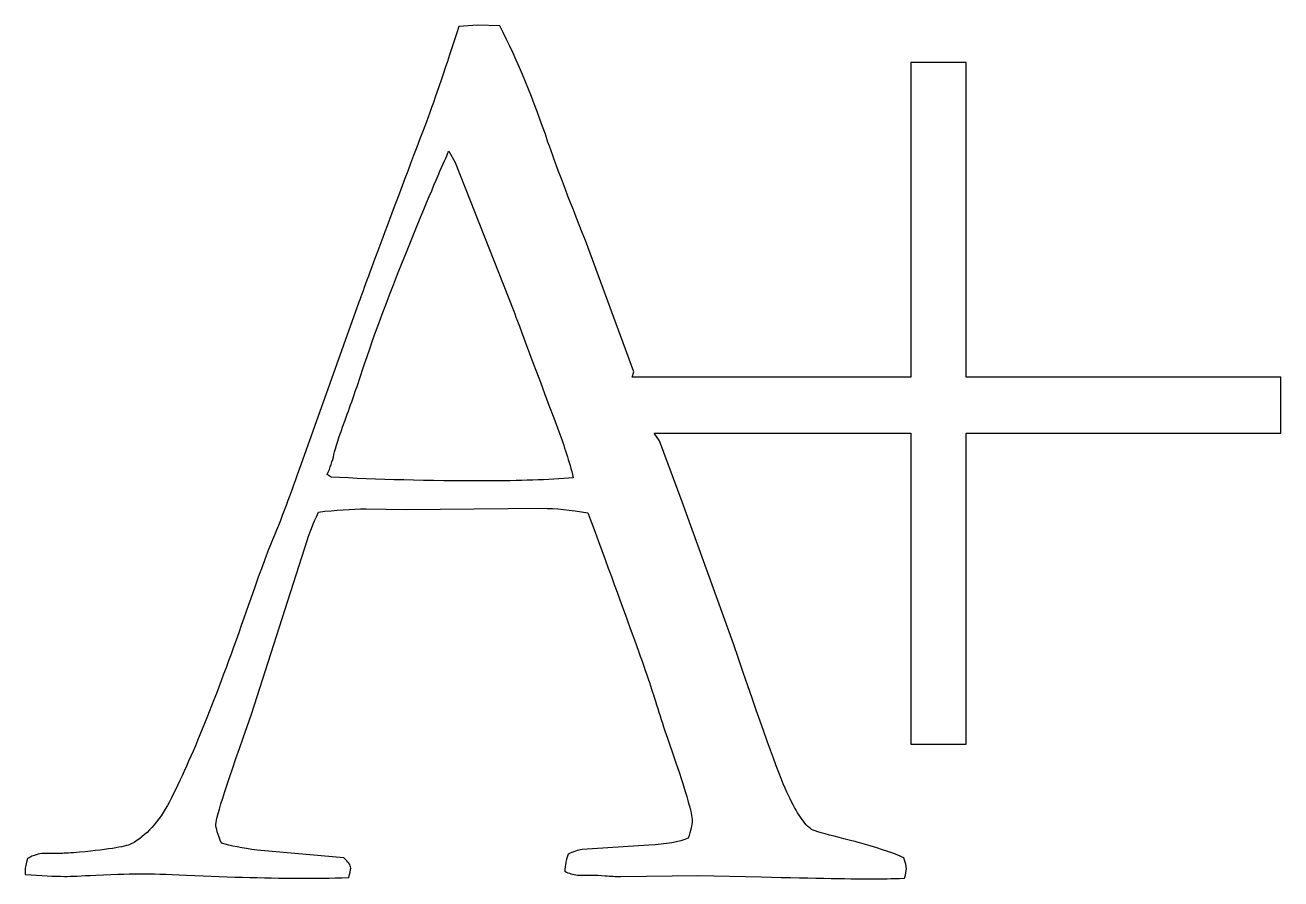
# Model space of a CAD drawing. Header units: centimetres. Extents: x -10.5 to 10.5, y -7.1 to 7.1.
import ezdxf

# ---------------------------------------------------------------- set-up
doc = ezdxf.new("R2010")
doc.units = ezdxf.units.CM
doc.header["$MEASUREMENT"] = 0
doc.layers.add('Camada 1', color=7, linetype='Continuous')

msp = doc.modelspace()

# ---------------------------------------------------------------- linework, layer by layer
at = {"layer": 'Camada 1'}
for points, knots in [([(0.10747, 0.18648), (0.10747, 0.18648), (0.48495, -0.83473), (0.48495, -0.83473), (0.48495, -0.83473), (0.48495, -0.83473), (1.34532, -3.20571), (1.34532, -3.20571), (1.34532, -3.20571), (1.79892, -4.55225), (2.09658, -5.37963), (2.23826, -5.68827), (2.23826, -5.68827), (2.37994, -5.99648), (2.51107, -6.2005), (2.63159, -6.29946), (2.63159, -6.29946), (2.66702, -6.32796), (2.80016, -6.37032), (3.03061, -6.42731), (3.03061, -6.42731), (3.26067, -6.48393), (3.42193, -6.52626), (3.51435, -6.55476), (3.51435, -6.55476), (3.84011, -6.64678), (4.06728, -6.72497), (4.19475, -6.78847), (4.19475, -6.78847), (4.22285, -6.86665), (4.23711, -6.9269), (4.23711, -6.96926), (4.23711, -6.96926), (4.23711, -7.00508), (4.22653, -7.05803), (4.20533, -7.12888), (4.20533, -7.12888), (3.97856, -7.13579), (3.81893, -7.13944), (3.72691, -7.13944), (3.72691, -7.13944), (3.36533, -7.13944), (2.72729, -7.12888), (1.81318, -7.10769), (1.81318, -7.10769), (1.81318, -7.10769), (0.75003, -7.08367), (0.75003, -7.08367), (0.75003, -7.08367), (0.75003, -7.08367), (-0.53667, -7.09957), (-0.53667, -7.09957), (-0.53667, -7.09957), (-0.62176, -7.09957), (-0.70852, -7.0955), (-0.79728, -7.08777), (-0.79728, -7.08777), (-0.88602, -7.07962), (-0.96177, -7.07555), (-1.02569, -7.07555), (-1.02569, -7.07555), (-1.02569, -7.07555), (-1.25981, -7.07554), (-1.25981, -7.07554), (-1.25981, -7.07554), (-1.33757, -7.06861), (-1.40843, -7.04744), (-1.47238, -7.01204), (-1.47238, -7.01204), (-1.47238, -6.91269), (-1.45447, -6.81699), (-1.41904, -6.72497), (-1.41904, -6.72497), (-1.33395, -6.68221), (-1.25616, -6.65737), (-1.18533, -6.65046), (-1.18533, -6.65046), (-1.18533, -6.65046), (-0.06924, -6.57595), (-0.06924, -6.57595), (-0.06924, -6.57595), (0.22109, -6.56172), (0.44096, -6.52261), (0.58997, -6.45869), (0.58997, -6.45869), (0.63233, -6.33082), (0.6535, -6.23514), (0.6535, -6.17122), (0.6535, -6.17122), (0.6535, -6.04337), (0.56145, -5.71315), (0.37704, -5.18014), (0.37704, -5.18014), (0.24999, -4.82549), (0.13841, -4.48794), (0.04274, -4.16832), (0.04274, -4.16832), (-0.05296, -3.8491), (-0.43002, -2.79815), (-1.08801, -1.01552), (-1.08801, -1.01552), (-1.37873, -0.96586), (-1.63403, -0.94104), (-1.85311, -0.94104), (-1.85311, -0.94104), (-1.85311, -0.94104), (-4.12863, -0.96221), (-4.12863, -0.96221), (-4.12863, -0.96221), (-4.12863, -0.96221), (-4.79842, -0.95163), (-4.79842, -0.95163), (-4.79842, -0.95163), (-5.03948, -0.95163), (-5.30536, -0.96957), (-5.5959, -1.00457), (-5.5959, -1.00457), (-5.68832, -1.21753), (-5.74859, -1.36983), (-5.77688, -1.46182), (-5.77688, -1.46182), (-5.77688, -1.46182), (-6.7138, -4.38578), (-6.7138, -4.38578), (-6.7138, -4.38578), (-7.11081, -5.49859), (-7.30911, -6.11179), (-7.30911, -6.225), (-7.30911, -6.225), (-7.30911, -6.28892), (-7.27733, -6.39521), (-7.21341, -6.54422), (-7.21341, -6.54422), (-7.06458, -6.58658), (-6.86628, -6.62566), (-6.6181, -6.66109), (-6.6181, -6.66109), (-6.6181, -6.66109), (-5.17202, -6.78851), (-5.17202, -6.78851), (-5.17202, -6.78851), (-5.09426, -6.85243), (-5.05515, -6.90945), (-5.05515, -6.95872), (-5.05515, -6.95872), (-5.05515, -6.99415), (-5.06573, -7.04749), (-5.08711, -7.11834), (-5.08711, -7.11834), (-5.40593, -7.12527), (-5.65046, -7.12892), (-5.82064, -7.12892), (-5.82064, -7.12892), (-6.38785, -7.12892), (-7.04706, -7.1114), (-7.79832, -7.07555), (-7.79832, -7.07555), (-8.14564, -7.06171), (-8.39363, -7.05438), (-8.54243, -7.05438), (-8.54243, -7.05438), (-8.69126, -7.05438), (-8.95023, -7.06168), (-9.31872, -7.07555), (-9.31872, -7.07555), (-9.55978, -7.08981), (-9.73324, -7.09711), (-9.8395, -7.09711), (-9.8395, -7.09711), (-10.00971, -7.09711), (-10.22958, -7.08613), (-10.49874, -7.06494), (-10.49874, -7.06494), (-10.49874, -7.06494), (-10.49874, -7.00144), (-10.49874, -7.00144), (-10.49874, -7.00144), (-10.49874, -6.95175), (-10.48448, -6.88418), (-10.45619, -6.79909), (-10.45619, -6.79909), (-10.35684, -6.74247), (-10.26847, -6.7144), (-10.19071, -6.7144), (-10.19071, -6.7144), (-10.19071, -6.7144), (-9.94622, -6.71441), (-9.94622, -6.71441), (-9.94622, -6.71441), (-9.89656, -6.71441), (-9.81165, -6.71073), (-9.69111, -6.70343), (-9.69111, -6.70343), (-9.14549, -6.65416), (-8.82322, -6.60448), (-8.72385, -6.55481), (-8.72385, -6.55481), (-8.47609, -6.42003), (-8.26334, -6.1863), (-8.0862, -5.85284), (-8.0862, -5.85284), (-7.71769, -5.1301), (-7.3028, -4.10603), (-6.84208, -2.78026), (-6.84208, -2.78026), (-6.62221, -2.14955), (-6.48397, -1.76677), (-6.42716, -1.63202), (-6.42716, -1.63202), (-6.25002, -1.20694), (-6.07984, -0.76027), (-5.91675, -0.29241), (-5.91675, -0.29241), (-5.91675, -0.29241), (-4.91713, 2.50368), (-4.91713, 2.50368), (-4.91713, 2.50368), (-4.76118, 2.94344), (-4.38534, 3.94997), (-3.78966, 5.52332), (-3.78966, 5.52332), (-3.64083, 5.92033), (-3.46004, 6.4519), (-3.24729, 7.11823), (-3.24729, 7.11823), (-3.24729, 7.11823), (-2.93455, 7.13946), (-2.93455, 7.13946), (-2.93455, 7.13946), (-2.93455, 7.13946), (-2.56239, 7.12888), (-2.56239, 7.12888), (-2.56239, 7.12888), (-2.25822, 6.52645), (-1.98909, 5.87761), (-1.75578, 5.18337), (-1.75578, 5.18337), (-1.62833, 4.81446), (-1.41944, 4.26519), (-1.12911, 3.53512), (-1.12911, 3.53512), (-1.12911, 3.53512), (-0.31925, 1.34207), (-0.31925, 1.34207), (-0.31925, 1.34207), (-0.31925, 1.34207), (-0.34775, 1.25044), (-0.34775, 1.25044), (-0.34775, 1.25044), (-0.34775, 1.25044), (4.31078, 1.25045), (4.31078, 1.25045), (4.31078, 1.25045), (4.31078, 1.25045), (4.31078, 6.51322), (4.31078, 6.51322), (4.31078, 6.51322), (4.31078, 6.51322), (5.23589, 6.51322), (5.23589, 6.51322), (5.23589, 6.51322), (5.23589, 6.51322), (5.23589, 1.25045), (5.23589, 1.25045), (5.23589, 1.25045), (5.23589, 1.25045), (10.49867, 1.25045), (10.49867, 1.25045), (10.49867, 1.25045), (10.49867, 1.25045), (10.49867, 0.31475), (10.49867, 0.31475), (10.49867, 0.31475), (10.49867, 0.31475), (5.23589, 0.31475), (5.23589, 0.31475), (5.23589, 0.31475), (5.23589, 0.31475), (5.23589, -4.8845), (5.23589, -4.8845), (5.23589, -4.8845), (5.23589, -4.8845), (4.31078, -4.8845), (4.31078, -4.8845), (4.31078, -4.8845), (4.31078, -4.8845), (4.31078, 0.31475), (4.31078, 0.31475), (4.31078, 0.31475), (4.31078, 0.31475), (0.01913, 0.31475), (0.01913, 0.31475), (0.01913, 0.31475), (0.01913, 0.31475), (0.10747, 0.18648), (0.10747, 0.18648)], [0, 0, 0, 0, 0.01333333, 0.01333333, 0.01333333, 0.01333333, 0.02666667, 0.02666667, 0.02666667, 0.02666667, 0.04, 0.04, 0.04, 0.04, 0.05333333, 0.05333333, 0.05333333, 0.05333333, 0.06666667, 0.06666667, 0.06666667, 0.06666667, 0.08, 0.08, 0.08, 0.08, 0.09333333, 0.09333333, 0.09333333, 0.09333333, 0.10666667, 0.10666667, 0.10666667, 0.10666667, 0.12, 0.12, 0.12, 0.12, 0.13333333, 0.13333333, 0.13333333, 0.13333333, 0.14666667, 0.14666667, 0.14666667, 0.14666667, 0.16, 0.16, 0.16, 0.16, 0.17333333, 0.17333333, 0.17333333, 0.17333333, 0.18666667, 0.18666667, 0.18666667, 0.18666667, 0.2, 0.2, 0.2, 0.2, 0.21333333, 0.21333333, 0.21333333, 0.21333333, 0.22666667, 0.22666667, 0.22666667, 0.22666667, 0.24, 0.24, 0.24, 0.24, 0.25333333, 0.25333333, 0.25333333, 0.25333333, 0.26666667, 0.26666667, 0.26666667, 0.26666667, 0.28, 0.28, 0.28, 0.28, 0.29333333, 0.29333333, 0.29333333, 0.29333333, 0.30666667, 0.30666667, 0.30666667, 0.30666667, 0.32, 0.32, 0.32, 0.32, 0.33333333, 0.33333333, 0.33333333, 0.33333333, 0.34666667, 0.34666667, 0.34666667, 0.34666667, 0.36, 0.36, 0.36, 0.36, 0.37333333, 0.37333333, 0.37333333, 0.37333333, 0.38666667, 0.38666667, 0.38666667, 0.38666667, 0.4, 0.4, 0.4, 0.4, 0.41333333, 0.41333333, 0.41333333, 0.41333333, 0.42666667, 0.42666667, 0.42666667, 0.42666667, 0.44, 0.44, 0.44, 0.44, 0.45333333, 0.45333333, 0.45333333, 0.45333333, 0.46666667, 0.46666667, 0.46666667, 0.46666667, 0.48, 0.48, 0.48, 0.48, 0.49333333, 0.49333333, 0.49333333, 0.49333333, 0.50666667, 0.50666667, 0.50666667, 0.50666667, 0.52, 0.52, 0.52, 0.52, 0.53333333, 0.53333333, 0.53333333, 0.53333333, 0.54666667, 0.54666667, 0.54666667, 0.54666667, 0.56, 0.56, 0.56, 0.56, 0.57333333, 0.57333333, 0.57333333, 0.57333333, 0.58666667, 0.58666667, 0.58666667, 0.58666667, 0.6, 0.6, 0.6, 0.6, 0.61333333, 0.61333333, 0.61333333, 0.61333333, 0.62666667, 0.62666667, 0.62666667, 0.62666667, 0.64, 0.64, 0.64, 0.64, 0.65333333, 0.65333333, 0.65333333, 0.65333333, 0.66666667, 0.66666667, 0.66666667, 0.66666667, 0.68, 0.68, 0.68, 0.68, 0.69333333, 0.69333333, 0.69333333, 0.69333333, 0.70666667, 0.70666667, 0.70666667, 0.70666667, 0.72, 0.72, 0.72, 0.72, 0.73333333, 0.73333333, 0.73333333, 0.73333333, 0.74666667, 0.74666667, 0.74666667, 0.74666667, 0.76, 0.76, 0.76, 0.76, 0.77333333, 0.77333333, 0.77333333, 0.77333333, 0.78666667, 0.78666667, 0.78666667, 0.78666667, 0.8, 0.8, 0.8, 0.8, 0.81333333, 0.81333333, 0.81333333, 0.81333333, 0.82666667, 0.82666667, 0.82666667, 0.82666667, 0.84, 0.84, 0.84, 0.84, 0.85333333, 0.85333333, 0.85333333, 0.85333333, 0.86666667, 0.86666667, 0.86666667, 0.86666667, 0.88, 0.88, 0.88, 0.88, 0.89333333, 0.89333333, 0.89333333, 0.89333333, 0.90666667, 0.90666667, 0.90666667, 0.90666667, 0.92, 0.92, 0.92, 0.92, 0.93333333, 0.93333333, 0.93333333, 0.93333333, 0.94666667, 0.94666667, 0.94666667, 0.94666667, 0.96, 0.96, 0.96, 0.96, 0.97333333, 0.97333333, 0.97333333, 0.97333333, 1, 1, 1, 1]), ([(-5.38289, -0.41979), (-4.62451, -0.46255), (-3.75988, -0.48371), (-2.78876, -0.48371), (-2.78876, -0.48371), (-2.23581, -0.48371), (-1.75046, -0.46622), (-1.33228, -0.43037), (-1.33228, -0.43037), (-1.40314, -0.1543), (-1.48455, 0.10425), (-1.57657, 0.34531), (-1.57657, 0.34531), (-2.03628, 1.57824), (-2.29116, 2.25822), (-2.34085, 2.38567), (-2.34085, 2.38567), (-2.34085, 2.38567), (-3.30711, 4.84095), (-3.30711, 4.84095), (-3.30711, 4.84095), (-3.30711, 4.84095), (-3.41318, 5.03232), (-3.41318, 5.03232), (-3.41318, 5.03232), (-3.45594, 4.94723), (-3.61209, 4.58197), (-3.88165, 3.93742), (-3.88165, 3.93742), (-4.33605, 2.83233), (-4.66262, 1.97117), (-4.86132, 1.35509), (-4.86132, 1.35509), (-4.95355, 1.07863), (-5.04944, 0.80417), (-5.14879, 0.53136), (-5.14879, 0.53136), (-5.24814, 0.25855), (-5.31024, 0.06717), (-5.33508, -0.04276), (-5.33508, -0.04276), (-5.3599, -0.15269), (-5.39718, -0.26427), (-5.44684, -0.37743), (-5.44684, -0.37743), (-5.44684, -0.37743), (-5.38289, -0.41979), (-5.38289, -0.41979)], [0, 0, 0, 0, 0.07692308, 0.07692308, 0.07692308, 0.07692308, 0.15384615, 0.15384615, 0.15384615, 0.15384615, 0.23076923, 0.23076923, 0.23076923, 0.23076923, 0.30769231, 0.30769231, 0.30769231, 0.30769231, 0.38461538, 0.38461538, 0.38461538, 0.38461538, 0.46153846, 0.46153846, 0.46153846, 0.46153846, 0.53846154, 0.53846154, 0.53846154, 0.53846154, 0.61538462, 0.61538462, 0.61538462, 0.61538462, 0.69230769, 0.69230769, 0.69230769, 0.69230769, 0.76923077, 0.76923077, 0.76923077, 0.76923077, 0.84615385, 0.84615385, 0.84615385, 0.84615385, 1, 1, 1, 1])]:
    msp.add_open_spline(points, degree=3, knots=knots, dxfattribs=at)

doc.saveas('drawing.dxf')
